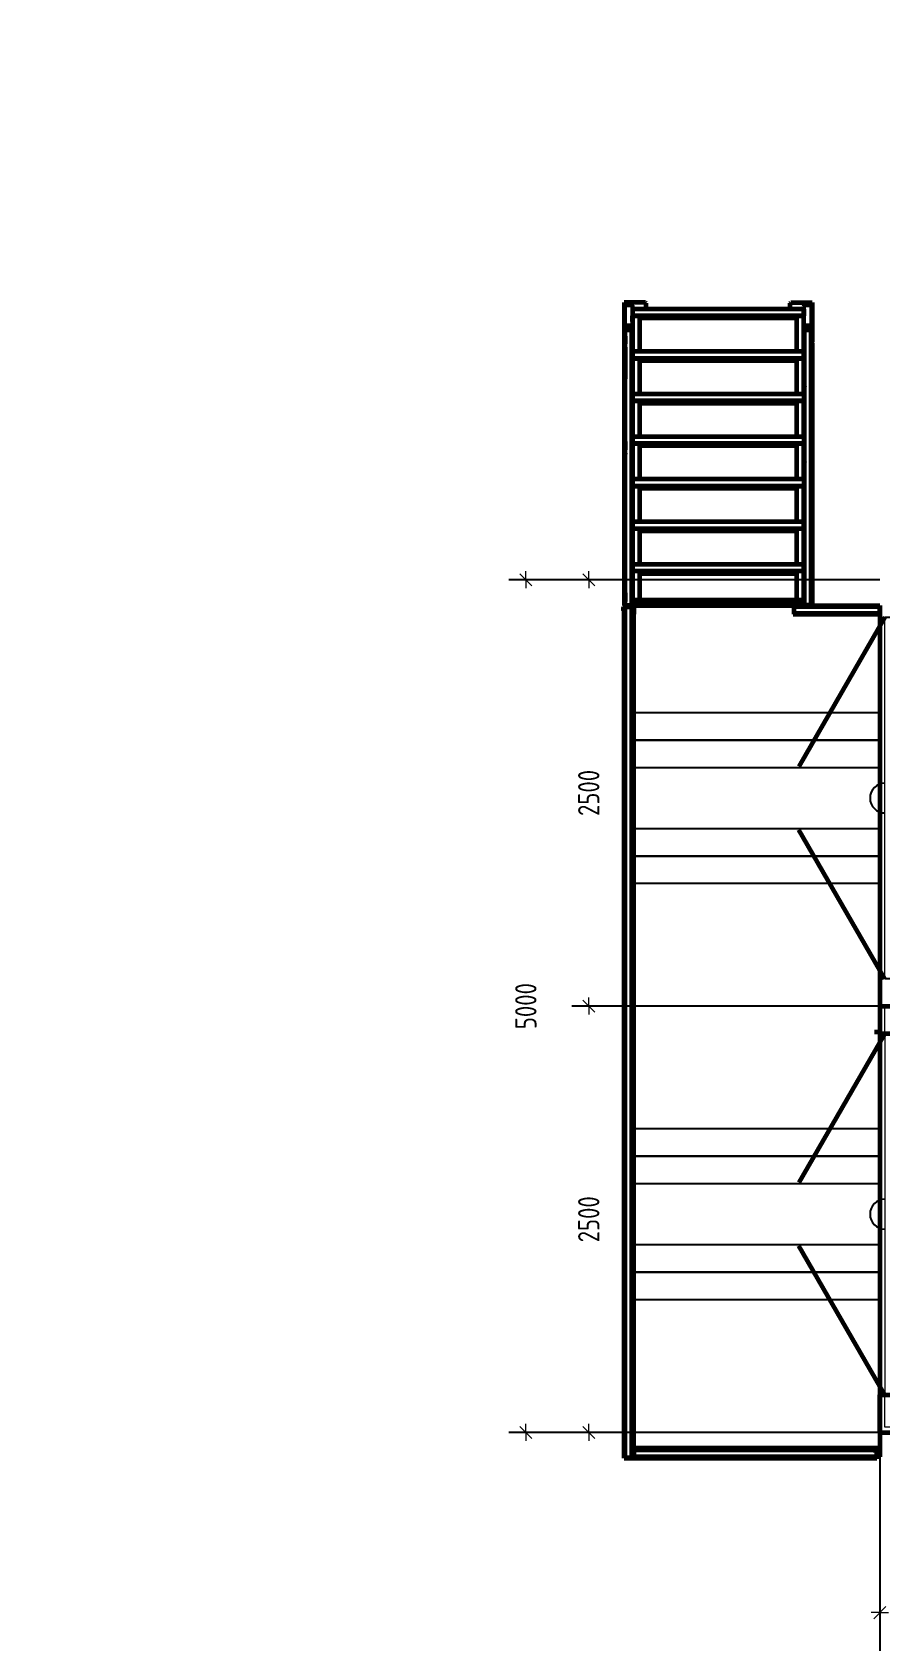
# Model space of a CAD drawing. Header units: millimetres. Extents: x 0 to 1680, y 0 to 594.
# Drawn here: x 0 to 99.4, y 405.3 to 594 of the extents above; entities that cross this region are included whole.
import ezdxf

# ---------------------------------------------------------------- set-up
doc = ezdxf.new("R2010")
doc.units = ezdxf.units.MM
for name, pattern in [('K5LT32792', [0]), ('K5LT_AUXILIARY', [0]), ('K5LT_BASIC', [0]), ('K5LT_REINFORCED', [0]), ('K5LT_THIN', [0]), ('K5LT_THIN_INCLUDED_TO_HATCHING', [0])]:
    doc.linetypes.add(name, pattern=pattern)
doc.layers.add('Системный слой', color=7, linetype='Continuous')
doc.styles.add('KDIMTEXTSTYLE', font='GOST_AU.SHX', dxfattribs={"width": 0.96, "oblique": 15, "height": 5})
doc.dimstyles.new('KDIMSTYLE (0.02)', dxfattribs={"dimtxt": 5, "dimasz": 1, "dimexe": 2, "dimexo": 0, "dimgap": 1, "dimtad": 1, "dimlfac": 50, "dimtxsty": 'KDIMTEXTSTYLE', "dimsah": 1, "dimcen": 0, "dimdle": 1, "dimadec": 0, "dimazin": 0, "dimtfac": 0.667, "dimtmove": 0, "dimatfit": 3, "dimfxl": 0, "dimtvp": 1, "dimtolj": 1, "dimtzin": 0, "dimarcsym": 0})

# ---------------------------------------------------------------- blocks, each defined once
blk = doc.blocks.new('U93')
at = {"layer": 'Системный слой', "color": 150, "linetype": 'K5LT_BASIC', "lineweight": 25, "true_color": 0x0080ff}
for p, q in [((99.42, 510.98), (70.58, 510.98)), ((70.58, 510.98), (70.58, 507.78)), ((99.42, 507.78), (99.42, 510.98)), ((70.58, 507.78), (99.42, 507.78))]:
    blk.add_line(p, q, dxfattribs=at)
blk = doc.blocks.new('U94')
at = {"layer": 'Системный слой', "color": 150, "linetype": 'K5LT_BASIC', "lineweight": 25, "true_color": 0x0080ff}
for p, q in [((99.42, 514.18), (70.58, 514.18)), ((70.58, 514.18), (70.58, 510.98)), ((99.42, 510.98), (99.42, 514.18)), ((70.58, 510.98), (99.42, 510.98))]:
    blk.add_line(p, q, dxfattribs=at)
blk = doc.blocks.new('U95')
at = {"layer": 'Системный слой', "color": 150, "linetype": 'K5LT_BASIC', "lineweight": 25, "true_color": 0x0080ff}
for p, q in [((99.42, 448.58), (70.58, 448.58)), ((70.58, 448.58), (70.58, 445.38)), ((99.42, 445.38), (99.42, 448.58)), ((70.58, 445.38), (99.42, 445.38))]:
    blk.add_line(p, q, dxfattribs=at)
blk = doc.blocks.new('U96')
at = {"layer": 'Системный слой', "color": 150, "linetype": 'K5LT_BASIC', "lineweight": 25, "true_color": 0x0080ff}
for p, q in [((99.42, 451.78), (70.58, 451.78)), ((70.58, 451.78), (70.58, 448.58)), ((99.42, 448.58), (99.42, 451.78)), ((70.58, 448.58), (99.42, 448.58))]:
    blk.add_line(p, q, dxfattribs=at)
blk = doc.blocks.new('U97')
at = {"layer": 'Системный слой', "color": 150, "linetype": 'K5LT_BASIC', "lineweight": 25, "true_color": 0x0080ff}
for p, q in [((99.42, 462.18), (70.58, 462.18)), ((70.58, 462.18), (70.58, 458.98)), ((99.42, 458.98), (99.42, 462.18)), ((70.58, 458.98), (99.42, 458.98))]:
    blk.add_line(p, q, dxfattribs=at)
blk = doc.blocks.new('U98')
at = {"layer": 'Системный слой', "color": 150, "linetype": 'K5LT_BASIC', "lineweight": 25, "true_color": 0x0080ff}
for p, q in [((99.42, 465.38), (70.58, 465.38)), ((70.58, 465.38), (70.58, 462.18)), ((99.42, 462.18), (99.42, 465.38)), ((70.58, 462.18), (99.42, 462.18))]:
    blk.add_line(p, q, dxfattribs=at)
blk = doc.blocks.new('U99')
at = {"layer": 'Системный слой', "color": 150, "linetype": 'K5LT_BASIC', "lineweight": 25, "true_color": 0x0080ff}
for p, q in [((99.42, 497.38), (70.58, 497.38)), ((70.58, 497.38), (70.58, 494.18)), ((99.42, 494.18), (99.42, 497.38)), ((70.58, 494.18), (99.42, 494.18))]:
    blk.add_line(p, q, dxfattribs=at)
blk = doc.blocks.new('U100')
at = {"layer": 'Системный слой', "color": 150, "linetype": 'K5LT_BASIC', "lineweight": 25, "true_color": 0x0080ff}
for p, q in [((99.42, 500.58), (70.58, 500.58)), ((70.58, 500.58), (70.58, 497.38)), ((99.42, 497.38), (99.42, 500.58)), ((70.58, 497.38), (99.42, 497.38))]:
    blk.add_line(p, q, dxfattribs=at)
blk = doc.blocks.new('U133')
at = {"layer": 'Системный слой', "color": 134, "linetype": 'K5LT_REINFORCED', "lineweight": 60, "true_color": 0x009696}
for p, q in [((100.02, 525.38), (89.92, 507.88)), ((100.02, 482.98), (89.92, 500.47))]:
    blk.add_line(p, q, dxfattribs=at)
at = {"layer": 'Системный слой', "color": 7, "linetype": 'K5LT_THIN_INCLUDED_TO_HATCHING', "lineweight": 13}
blk.add_line((100.02, 482.98), (100.02, 525.38), dxfattribs=at)
at = {"layer": 'Системный слой', "color": 150, "linetype": 'K5LT_BASIC', "lineweight": 25, "true_color": 0x0080ff}
for p, q in [((100.02, 525.38), (101.62, 525.38)), ((101.62, 482.98), (100.02, 482.98))]:
    blk.add_line(p, q, dxfattribs=at)
blk = doc.blocks.new('U399')
at = {"layer": 'Системный слой', "color": 134, "linetype": 'K5LT_REINFORCED', "lineweight": 60, "true_color": 0x009696}
for p, q in [((100.02, 476.58), (89.92, 459.08)), ((100.02, 434.18), (89.92, 451.67))]:
    blk.add_line(p, q, dxfattribs=at)
at = {"layer": 'Системный слой', "color": 150, "linetype": 'K5LT_BASIC', "lineweight": 25, "true_color": 0x0080ff}
for p, q in [((101.62, 476.58), (100.02, 476.58)), ((100.02, 434.18), (101.62, 434.18))]:
    blk.add_line(p, q, dxfattribs=at)
at = {"layer": 'Системный слой', "color": 7, "linetype": 'K5LT_THIN_INCLUDED_TO_HATCHING', "lineweight": 13}
blk.add_line((100.02, 476.58), (100.02, 434.18), dxfattribs=at)
blk = doc.blocks.new('U1258')
at = {"layer": 'Системный слой', "color": 5, "linetype": 'K5LT32792', "lineweight": 60, "true_color": 0x0000ff}
for p, q in [((69.37, 526.54), (69.35, 526.54)), ((69.35, 526.54), (69.35, 526.53)), ((69.35, 526.36), (69.35, 526.53)), ((69.35, 526.19), (69.35, 526.36)), ((69.5, 526.54), (69.37, 526.54)), ((69.5, 526.36), (69.37, 526.36)), ((69.42, 526.61), (69.46, 526.61)), ((69.42, 526.54), (69.42, 526.61)), ((69.54, 526.61), (69.46, 526.61)), ((69.46, 526.61), (69.46, 526.54)), ((69.54, 526.56), (69.5, 526.56)), ((69.5, 526.56), (69.5, 526.54)), ((69.5, 526.54), (69.5, 526.53)), ((69.5, 526.53), (69.5, 526.38)), ((69.5, 526.38), (69.5, 526.36)), ((69.5, 526.36), (69.5, 526.35)), ((69.54, 526.61), (69.54, 526.78)), ((70.34, 526.78), (69.54, 526.78)), ((69.54, 526.56), (69.54, 526.61)), ((69.62, 526.61), (69.54, 526.61)), ((69.54, 526.56), (69.54, 526.53)), ((69.54, 526.19), (69.54, 526.53)), ((69.54, 521.78), (69.54, 526.53)), ((69.62, 526.61), (70.26, 526.61)), ((70.34, 526.61), (69.62, 526.61)), ((70.34, 526.78), (99.42, 526.78)), ((70.34, 521.78), (70.34, 526.78)), ((70.57, 526.78), (70.57, 525.74)), ((89.38, 525.74), (89.38, 526.78)), ((89.38, 526.66), (99.42, 526.66)), ((99.42, 525.74), (99.42, 526.78)), ((99.42, 526.78), (99.42, 427.94)), ((69.35, 526.18), (69.35, 526.19)), ((69.35, 526.18), (69.37, 526.18)), ((69.5, 526.18), (69.37, 526.18)), ((69.42, 426.78), (69.42, 526.18)), ((69.46, 526.18), (69.46, 521.78)), ((69.46, 525.87), (69.54, 525.87)), ((69.5, 526.35), (69.5, 526.2)), ((69.5, 526.2), (69.5, 526.18)), ((69.5, 526.18), (69.5, 526.16)), ((69.54, 526.16), (69.5, 526.16)), ((70.57, 525.74), (70.58, 525.74)), ((70.58, 437.7), (70.58, 525.98)), ((70.58, 523.86), (70.58, 525.74)), ((89.27, 525.74), (92.47, 525.74)), ((89.38, 525.87), (99.42, 525.87)), ((89.38, 525.74), (99.42, 525.74)), ((69.54, 426.81), (69.54, 521.78)), ((70.34, 426.81), (70.34, 521.78)), ((69.46, 437.7), (69.46, 426.82)), ((70.58, 426.9), (70.58, 437.7)), ((69.46, 429.25), (69.54, 429.25)), ((69.5, 429.33), (69.54, 429.33)), ((70.58, 427.94), (70.58, 429.94)), ((99.41, 428.56), (99.41, 426.9)), ((99.07, 426.82), (69.42, 426.82)), ((69.42, 426.78), (99.07, 426.78)), ((69.54, 427.63), (69.46, 427.63)), ((69.54, 426.81), (69.54, 427.31)), ((70.34, 427.31), (70.34, 426.81)), ((70.57, 427.94), (70.57, 426.9)), ((86, 427.94), (70.57, 427.94)), ((98.99, 427.7), (70.57, 427.7)), ((98.99, 426.9), (70.57, 426.9)), ((70.58, 427.94), (72.58, 427.94)), ((79.16, 427.94), (79.96, 427.94)), ((99.42, 427.94), (86, 427.94)), ((89.27, 427.94), (88.47, 427.94)), ((96.63, 426.86), (96.63, 426.9)), ((96.71, 426.82), (96.71, 426.9)), ((99.41, 427.94), (97.41, 427.94)), ((98.33, 426.9), (98.33, 426.82)), ((98.65, 427.7), (98.99, 427.7)), ((98.99, 426.9), (98.65, 426.9)), ((99.07, 427.7), (98.99, 427.7)), ((99.07, 426.9), (98.99, 426.9)), ((99.07, 427.7), (99.07, 427.62)), ((99.07, 426.98), (99.07, 427.62)), ((99.07, 427.62), (99.07, 426.98)), ((99.07, 426.98), (99.07, 426.9)), ((99.07, 426.9), (99.07, 426.82)), ((99.42, 426.9), (99.07, 426.9)), ((99.07, 426.78), (99.07, 426.82)), ((99.42, 426.9), (99.42, 427.94))]:
    blk.add_line(p, q, dxfattribs=at)
for centre, start, end in [((69.62, 526.53), 90, 180), ((69.62, 526.53), 90, 180), ((98.99, 427.62), 0, 90), ((98.99, 427.62), 0, 90), ((98.99, 426.98), 270, 0), ((98.99, 426.98), 270, 0)]:
    blk.add_arc(centre, 0.08, start, end, dxfattribs=at)
for points in [[(69.37, 526.36), (69.37, 526.37), (69.36, 526.38), (69.36, 526.39), (69.36, 526.41), (69.36, 526.42), (69.35, 526.43), (69.35, 526.44), (69.35, 526.45), (69.35, 526.46), (69.35, 526.47), (69.36, 526.49), (69.36, 526.5), (69.36, 526.52), (69.37, 526.54), (69.37, 526.54)], [(69.37, 526.18), (69.37, 526.19), (69.36, 526.2), (69.36, 526.21), (69.36, 526.23), (69.36, 526.24), (69.35, 526.25), (69.35, 526.26), (69.35, 526.27), (69.35, 526.28), (69.35, 526.29), (69.36, 526.31), (69.36, 526.32), (69.36, 526.34), (69.37, 526.36), (69.37, 526.36)]]:
    blk.add_open_spline(points, degree=3, knots=[0, 0, 0, 0, 0.104989, 0.173793, 0.256289, 0.331236, 0.361573, 0.423373, 0.484181, 0.54145, 0.595653, 0.675412, 0.753448, 0.87891, 1, 1, 1, 1], dxfattribs=at)
for points in [[(69.46, 429.25), (69.46, 429.26), (69.46, 429.26), (69.46, 429.27), (69.46, 429.28), (69.47, 429.29), (69.47, 429.3), (69.48, 429.31), (69.49, 429.32), (69.49, 429.33), (69.5, 429.33)], [(96.71, 426.82), (96.71, 426.82), (96.7, 426.82), (96.69, 426.82), (96.68, 426.82), (96.67, 426.83), (96.66, 426.83), (96.65, 426.84), (96.64, 426.85), (96.64, 426.85), (96.63, 426.86)]]:
    blk.add_open_spline(points, degree=3, dxfattribs=at)
blk = doc.blocks.new('U1259')
at = {"layer": 'Системный слой', "color": 5, "linetype": 'K5LT32792', "lineweight": 60, "true_color": 0x0000ff}
for p, q in [((71.94, 562.3), (69.42, 562.3)), ((69.42, 562.3), (69.42, 557.7)), ((72.02, 562.22), (71.94, 562.3)), ((72.02, 561.53), (72.02, 562.22)), ((88.9, 562.22), (88.98, 562.3)), ((88.9, 561.53), (88.9, 562.22)), ((88.98, 562.3), (91.5, 562.3)), ((91.5, 562.3), (91.5, 557.7)), ((70.26, 562), (69.48, 562)), ((69.48, 562), (69.48, 558.38)), ((70.42, 561.77), (70.42, 560.08)), ((70.42, 561.53), (70.42, 560.73)), ((90.5, 561.53), (70.42, 561.53)), ((70.42, 560.73), (71.22, 560.73)), ((70.42, 560.08), (70.42, 560.73)), ((70.42, 560.73), (70.42, 551.55)), ((90.5, 560.73), (70.42, 560.73)), ((70.42, 560.73), (71.22, 560.73)), ((71.22, 560.73), (71.22, 556.54)), ((89.7, 560.52), (71.22, 560.52)), ((89.7, 560.44), (71.22, 560.44)), ((89.7, 560.73), (90.5, 560.73)), ((89.7, 560.73), (90.5, 560.73)), ((89.7, 556.54), (89.7, 560.73)), ((90.5, 560.08), (90.5, 561.77)), ((90.5, 561.53), (90.5, 560.73)), ((90.5, 560.08), (90.5, 560.73)), ((90.5, 551.55), (90.5, 560.73)), ((90.5, 551.55), (90.5, 560.73)), ((91.44, 562), (90.66, 562)), ((91.44, 558.38), (91.44, 562)), ((69.54, 559.13), (69.54, 559.51)), ((69.54, 559.51), (69.54, 559.05)), ((69.54, 559.13), (69.54, 559.11)), ((69.54, 526.81), (69.54, 559.05)), ((69.54, 558.74), (69.54, 559.05)), ((69.6, 559.57), (70.28, 559.57)), ((70.28, 559.57), (69.6, 559.57)), ((70.28, 559.1), (69.6, 559.1)), ((69.6, 559.1), (70.28, 559.1)), ((70.34, 559.51), (70.34, 559.13)), ((70.34, 559.51), (70.34, 559.05)), ((70.34, 559.13), (70.34, 559.11)), ((70.34, 526.81), (70.34, 559.05)), ((70.34, 559.05), (70.34, 558.74)), ((90.58, 559.12), (90.58, 559.5)), ((90.58, 559.5), (90.58, 559.04)), ((90.58, 559.12), (90.58, 559.1)), ((90.58, 558.73), (90.58, 559.04)), ((90.58, 526.8), (90.58, 559.04)), ((90.64, 559.56), (91.32, 559.56)), ((91.32, 559.56), (90.64, 559.56)), ((90.64, 559.09), (91.32, 559.09)), ((91.32, 559.09), (90.64, 559.09)), ((91.38, 559.5), (91.38, 559.12)), ((91.38, 559.5), (91.38, 559.04)), ((91.38, 559.12), (91.38, 559.1)), ((91.38, 559.04), (91.38, 558.73)), ((91.38, 526.8), (91.38, 559.04)), ((69.42, 557.7), (69.46, 557.7)), ((69.42, 557.52), (69.42, 557.53)), ((69.42, 557.53), (69.46, 557.53)), ((69.42, 557.52), (69.42, 526.79)), ((69.46, 557.52), (69.42, 557.52)), ((69.46, 558.36), (69.54, 558.36)), ((69.46, 557.52), (69.46, 558.36)), ((69.46, 557.52), (69.46, 526.79)), ((69.46, 557.51), (69.54, 557.51)), ((69.5, 558.39), (69.54, 558.41)), ((69.54, 558.36), (69.54, 557.51)), ((69.54, 557.51), (69.54, 557.45)), ((69.54, 557.07), (69.54, 557.45)), ((69.54, 557.07), (69.54, 553.35)), ((69.54, 545.07), (69.54, 557.01)), ((90.58, 557.45), (90.58, 558.41)), ((90.58, 557.07), (90.58, 557.45)), ((90.58, 552.46), (90.58, 557.07)), ((90.58, 545.07), (90.58, 557.01)), ((91.38, 558.41), (91.42, 558.39)), ((91.46, 558.36), (91.38, 558.36)), ((91.38, 557.51), (91.46, 557.51)), ((91.46, 558.36), (91.46, 557.51)), ((91.5, 557.7), (91.46, 557.7)), ((91.46, 557.52), (91.5, 557.52)), ((91.46, 557.51), (91.46, 526.78)), ((91.5, 557.51), (91.46, 557.51)), ((91.46, 557.51), (91.46, 557.51)), ((91.5, 557.51), (91.5, 557.52)), ((91.5, 557.51), (91.5, 526.78)), ((70.42, 556.54), (70.42, 555.74)), ((90.5, 556.54), (70.42, 556.54)), ((90.5, 555.74), (70.42, 555.74)), ((70.42, 555.74), (71.22, 555.74)), ((71.22, 555.74), (71.22, 551.55)), ((89.7, 555.53), (71.22, 555.53)), ((89.7, 555.45), (71.22, 555.45)), ((89.7, 551.55), (89.7, 555.74)), ((89.7, 555.74), (90.5, 555.74)), ((90.5, 556.54), (90.5, 555.74)), ((69.54, 553.35), (69.46, 553.35)), ((69.54, 552.52), (69.54, 553.35)), ((91.46, 553.35), (91.38, 553.35)), ((69.48, 552.46), (69.48, 546)), ((70.42, 551.55), (70.42, 550.75)), ((90.5, 551.55), (70.42, 551.55)), ((90.5, 551.55), (90.5, 550.75)), ((90.58, 552.46), (90.58, 552.4)), ((91.44, 546), (91.44, 552.46)), ((90.5, 550.75), (70.42, 550.75)), ((70.42, 550.75), (71.22, 550.75)), ((70.42, 550.46), (70.42, 546.55)), ((71.22, 550.75), (71.22, 546.55)), ((89.7, 550.54), (71.22, 550.54)), ((89.7, 550.46), (71.22, 550.46)), ((89.7, 550.75), (90.5, 550.75)), ((89.7, 546.55), (89.7, 550.75)), ((90.5, 546.55), (90.5, 550.75)), ((90.5, 546.55), (90.5, 550.46)), ((69.46, 545.98), (69.54, 545.98)), ((69.5, 546.01), (69.54, 546.03)), ((69.54, 545.98), (69.54, 545.14)), ((70.42, 546.55), (70.42, 545.75)), ((90.5, 546.55), (70.42, 546.55)), ((90.5, 545.75), (70.42, 545.75)), ((70.42, 545.75), (71.22, 545.75)), ((70.42, 545.47), (70.42, 541.56)), ((71.22, 545.75), (71.22, 541.56)), ((89.7, 545.55), (71.22, 545.55)), ((89.7, 545.47), (71.22, 545.47)), ((89.7, 545.75), (90.5, 545.75)), ((89.7, 541.56), (89.7, 545.75)), ((90.5, 546.55), (90.5, 545.75)), ((90.5, 541.56), (90.5, 545.75)), ((90.5, 541.56), (90.5, 545.75)), ((90.58, 545.01), (90.58, 546.03)), ((91.38, 546.03), (91.42, 546.01)), ((91.46, 545.98), (91.38, 545.98)), ((69.46, 545.14), (69.54, 545.14)), ((69.54, 544.51), (69.46, 544.51)), ((69.48, 543.62), (69.48, 528.28)), ((69.54, 545.14), (69.54, 545.01)), ((69.54, 544.63), (69.54, 545.01)), ((69.54, 544.63), (69.54, 544.51)), ((69.54, 527.29), (69.54, 544.57)), ((69.54, 543.68), (69.54, 544.51)), ((90.58, 544.63), (90.58, 545.01)), ((90.58, 543.62), (90.58, 544.63)), ((90.58, 527.29), (90.58, 544.57)), ((90.58, 543.62), (90.58, 543.57)), ((91.38, 545.14), (91.46, 545.14)), ((91.46, 544.51), (91.38, 544.51)), ((91.44, 528.28), (91.44, 543.62)), ((70.42, 541.56), (70.42, 540.76)), ((90.5, 541.56), (70.42, 541.56)), ((90.5, 541.56), (90.5, 540.76)), ((70.42, 540.76), (71.22, 540.76)), ((90.5, 540.76), (70.42, 540.76)), ((70.42, 540.76), (70.42, 540.47)), ((70.42, 540.76), (70.42, 526.9)), ((71.22, 540.76), (71.22, 536.57)), ((89.7, 540.55), (71.22, 540.55)), ((89.7, 540.47), (71.22, 540.47)), ((89.7, 540.76), (90.5, 540.76)), ((89.7, 536.57), (89.7, 540.76)), ((90.5, 527.4), (90.5, 540.76)), ((90.5, 526.9), (90.5, 540.76)), ((90.5, 536.57), (70.42, 536.57)), ((90.5, 535.77), (70.42, 535.77)), ((71.22, 535.77), (71.22, 531.58)), ((89.7, 535.56), (71.22, 535.56)), ((89.7, 535.48), (71.22, 535.48)), ((89.7, 531.58), (89.7, 535.77)), ((90.5, 531.58), (70.42, 531.58)), ((90.5, 530.78), (70.42, 530.78)), ((71.22, 530.78), (71.22, 527.4)), ((89.7, 530.57), (71.22, 530.57)), ((89.7, 530.49), (71.22, 530.49)), ((89.7, 527.4), (89.7, 530.78)), ((69.46, 528.26), (69.54, 528.26)), ((69.5, 528.29), (69.54, 528.31)), ((69.54, 528.26), (69.54, 527.41)), ((90.58, 527.29), (90.58, 528.3)), ((91.38, 528.31), (91.42, 528.29)), ((91.46, 528.26), (91.38, 528.26)), ((69.46, 526.79), (69.42, 526.79)), ((69.45, 526.79), (69.45, 526.78)), ((69.46, 527.41), (69.54, 527.41)), ((69.54, 526.79), (69.46, 526.79)), ((69.54, 527.41), (69.54, 527.23)), ((69.54, 526.85), (69.54, 527.23)), ((69.54, 526.85), (69.54, 526.79)), ((69.54, 526.81), (69.54, 526.79)), ((69.54, 526.81), (69.6, 526.81)), ((69.62, 526.79), (69.54, 526.79)), ((69.6, 526.81), (70.28, 526.81)), ((69.62, 526.81), (70.26, 526.81)), ((69.62, 526.79), (70.26, 526.79)), ((69.82, 526.79), (69.82, 526.78)), ((69.82, 526.78), (70.11, 526.78)), ((70.06, 526.79), (70.06, 526.78)), ((70.11, 526.78), (70.19, 526.78)), ((70.19, 526.78), (70.19, 526.79)), ((70.19, 526.78), (90.34, 526.78)), ((70.34, 526.79), (70.26, 526.79)), ((70.28, 526.81), (70.34, 526.81)), ((70.34, 526.81), (70.34, 526.79)), ((70.34, 526.8), (70.34, 526.81)), ((71.22, 527.4), (70.42, 527.4)), ((70.42, 526.78), (70.42, 526.9)), ((90.5, 526.9), (70.42, 526.9)), ((90.5, 526.78), (70.42, 526.78)), ((89.7, 527.4), (71.22, 527.4)), ((71.88, 526.9), (71.88, 526.95)), ((72.44, 526.95), (71.88, 526.95)), ((71.92, 527.14), (71.93, 527.15)), ((71.92, 527.14), (71.92, 527.12)), ((71.92, 526.95), (71.92, 527.12)), ((71.93, 527.15), (72.16, 527.15)), ((72.16, 527.15), (72.39, 527.15)), ((72.16, 526.95), (72.16, 527.12)), ((72.4, 527.14), (72.39, 527.15)), ((72.4, 527.12), (72.4, 527.14)), ((72.4, 526.95), (72.4, 527.12)), ((72.44, 526.9), (72.44, 526.95)), ((75.51, 526.9), (75.51, 526.95)), ((76.07, 526.95), (75.51, 526.95)), ((75.55, 527.14), (75.56, 527.15)), ((75.55, 527.14), (75.55, 527.12)), ((75.55, 526.95), (75.55, 527.12)), ((75.56, 527.15), (75.79, 527.15)), ((75.79, 527.15), (76.02, 527.15)), ((75.79, 526.95), (75.79, 527.12)), ((76.03, 527.14), (76.02, 527.15)), ((76.03, 527.12), (76.03, 527.14)), ((76.03, 526.95), (76.03, 527.12)), ((76.07, 526.9), (76.07, 526.95)), ((85.26, 526.9), (85.26, 526.95)), ((85.82, 526.95), (85.26, 526.95)), ((85.3, 527.14), (85.31, 527.15)), ((85.3, 527.14), (85.3, 527.12)), ((85.3, 526.95), (85.3, 527.12)), ((85.31, 527.15), (85.54, 527.15)), ((85.54, 527.15), (85.77, 527.15)), ((85.54, 526.95), (85.54, 527.12)), ((85.78, 527.14), (85.77, 527.15)), ((85.78, 527.12), (85.78, 527.14)), ((85.78, 526.95), (85.78, 527.12)), ((85.82, 526.9), (85.82, 526.95)), ((88.48, 526.9), (88.48, 526.95)), ((89.04, 526.95), (88.48, 526.95)), ((88.52, 527.14), (88.53, 527.15)), ((88.52, 527.14), (88.52, 527.12)), ((88.52, 526.95), (88.52, 527.12)), ((88.53, 527.15), (88.76, 527.15)), ((88.76, 527.15), (88.99, 527.15)), ((88.76, 526.95), (88.76, 527.12)), ((89, 527.14), (88.99, 527.15)), ((89, 527.12), (89, 527.14)), ((89, 526.95), (89, 527.12)), ((89.04, 526.9), (89.04, 526.95)), ((90.5, 527.4), (89.7, 527.4)), ((90.34, 526.78), (90.58, 526.78)), ((90.5, 526.78), (90.5, 526.9)), ((90.58, 526.78), (90.58, 526.8)), ((90.58, 526.8), (90.64, 526.8)), ((90.66, 526.78), (90.58, 526.78)), ((90.64, 526.8), (91.32, 526.8)), ((91.3, 526.8), (90.66, 526.8)), ((90.66, 526.78), (91.3, 526.78)), ((91.3, 526.78), (90.66, 526.78)), ((91.38, 526.78), (91.3, 526.78)), ((91.32, 526.8), (91.38, 526.8)), ((91.38, 527.41), (91.46, 527.41)), ((91.38, 527.22), (91.38, 526.84)), ((91.38, 526.78), (91.38, 526.8)), ((91.38, 526.79), (91.38, 526.8)), ((91.46, 526.79), (91.38, 526.79)), ((91.38, 526.78), (91.46, 526.78)), ((91.44, 526.78), (91.44, 526.79)), ((91.46, 526.78), (91.5, 526.78))]:
    blk.add_line(p, q, dxfattribs=at)
for centre, major_axis, ratio, start_param, end_param in [((70.26, 561.77), (0, -0.226), 0.707107, 1.570796, 3.141593), ((90.66, 561.77), (0, 0.226), 0.707107, 0, 1.570796), ((69.6, 559.51), (0, -0.0602), 0.996138, 3.141593, 4.712389), ((69.6, 559.51), (0, -0.0602), 0.996138, 3.141593, 4.712389), ((69.6, 559.05), (0.06, 0), 0.831789, 1.570796, 3.141593), ((69.6, 559.05), (0.06, 0), 0.831789, 1.570796, 3.141593), ((70.28, 559.51), (0, -0.0602), 0.996138, 1.570796, 3.141593), ((70.28, 559.51), (0, -0.0602), 0.996138, 1.570796, 3.141593), ((70.28, 559.05), (0.06, 0), 0.831789, 0, 1.570796), ((70.28, 559.05), (0.06, 0), 0.831789, 0, 1.570796), ((90.64, 559.5), (0, -0.0602), 0.996138, 3.141593, 4.712389), ((90.64, 559.5), (0, -0.0602), 0.996138, 3.141593, 4.712389), ((90.64, 559.04), (0.06, 0), 0.831789, 1.570796, 3.141593), ((90.64, 559.04), (0.06, 0), 0.831789, 1.570796, 3.141593), ((91.32, 559.5), (0, -0.0602), 0.996138, 1.570796, 3.141593), ((91.32, 559.5), (0, -0.0602), 0.996138, 1.570796, 3.141593), ((91.32, 559.04), (0.06, 0), 0.831789, 0, 1.570796), ((91.32, 559.04), (0.06, 0), 0.831789, 0, 1.570796), ((69.62, 552.52), (-0.16, 0), 0.707107, 0, 1.047198), ((91.3, 552.52), (-0.16, 0), 0.707107, 2.094395, 3.141593), ((69.62, 543.68), (-0.16, 0), 0.707107, 0, 1.047198), ((91.3, 543.68), (-0.16, 0), 0.707107, 2.094395, 3.141593)]:
    blk.add_ellipse(centre, major_axis=major_axis, ratio=ratio, start_param=start_param, end_param=end_param, dxfattribs=at)
for points in [[(69.46, 558.36), (69.46, 558.36), (69.46, 558.37), (69.46, 558.37), (69.46, 558.37), (69.47, 558.37), (69.47, 558.38), (69.48, 558.38), (69.49, 558.38), (69.49, 558.39), (69.5, 558.39)], [(91.42, 558.39), (91.42, 558.39), (91.43, 558.38), (91.44, 558.38), (91.44, 558.38), (91.45, 558.37), (91.45, 558.37), (91.46, 558.37), (91.46, 558.37), (91.46, 558.36), (91.46, 558.36)], [(69.46, 545.98), (69.46, 545.99), (69.46, 545.99), (69.46, 545.99), (69.46, 545.99), (69.47, 545.99), (69.47, 546), (69.48, 546), (69.49, 546), (69.49, 546.01), (69.5, 546.01)], [(91.42, 546.01), (91.42, 546.01), (91.43, 546), (91.44, 546), (91.44, 546), (91.45, 545.99), (91.45, 545.99), (91.46, 545.99), (91.46, 545.99), (91.46, 545.99), (91.46, 545.98)], [(69.46, 528.26), (69.46, 528.26), (69.46, 528.26), (69.46, 528.27), (69.46, 528.27), (69.47, 528.27), (69.47, 528.28), (69.48, 528.28), (69.49, 528.28), (69.49, 528.29), (69.5, 528.29)], [(91.42, 528.29), (91.42, 528.29), (91.43, 528.28), (91.44, 528.28), (91.44, 528.28), (91.45, 528.27), (91.45, 528.27), (91.46, 528.27), (91.46, 528.26), (91.46, 528.26), (91.46, 528.26)]]:
    blk.add_open_spline(points, degree=3, dxfattribs=at)
for points in [[(71.92, 527.12), (71.93, 527.12), (71.94, 527.13), (71.96, 527.13), (71.97, 527.13), (71.99, 527.14), (72, 527.14), (72.01, 527.14), (72.02, 527.14), (72.04, 527.14), (72.05, 527.14), (72.07, 527.14), (72.08, 527.14), (72.09, 527.14), (72.11, 527.13), (72.14, 527.13), (72.15, 527.12), (72.16, 527.12)], [(72.16, 527.12), (72.17, 527.12), (72.18, 527.13), (72.2, 527.13), (72.21, 527.13), (72.23, 527.14), (72.24, 527.14), (72.25, 527.14), (72.26, 527.14), (72.28, 527.14), (72.29, 527.14), (72.31, 527.14), (72.32, 527.14), (72.33, 527.14), (72.35, 527.13), (72.38, 527.13), (72.39, 527.12), (72.4, 527.12)], [(75.55, 527.12), (75.56, 527.12), (75.57, 527.13), (75.59, 527.13), (75.6, 527.13), (75.61, 527.14), (75.62, 527.14), (75.64, 527.14), (75.65, 527.14), (75.66, 527.14), (75.68, 527.14), (75.69, 527.14), (75.7, 527.14), (75.72, 527.14), (75.74, 527.13), (75.76, 527.13), (75.78, 527.12), (75.79, 527.12)], [(75.79, 527.12), (75.8, 527.12), (75.81, 527.13), (75.83, 527.13), (75.84, 527.13), (75.85, 527.14), (75.86, 527.14), (75.88, 527.14), (75.89, 527.14), (75.9, 527.14), (75.92, 527.14), (75.93, 527.14), (75.94, 527.14), (75.96, 527.14), (75.98, 527.13), (76, 527.13), (76.02, 527.12), (76.03, 527.12)], [(85.3, 527.12), (85.31, 527.12), (85.32, 527.13), (85.34, 527.13), (85.35, 527.13), (85.36, 527.14), (85.37, 527.14), (85.39, 527.14), (85.4, 527.14), (85.41, 527.14), (85.43, 527.14), (85.44, 527.14), (85.46, 527.14), (85.47, 527.14), (85.49, 527.13), (85.51, 527.13), (85.53, 527.12), (85.54, 527.12)], [(85.54, 527.12), (85.55, 527.12), (85.56, 527.13), (85.58, 527.13), (85.59, 527.13), (85.6, 527.14), (85.61, 527.14), (85.63, 527.14), (85.64, 527.14), (85.65, 527.14), (85.67, 527.14), (85.68, 527.14), (85.7, 527.14), (85.71, 527.14), (85.73, 527.13), (85.75, 527.13), (85.77, 527.12), (85.78, 527.12)], [(88.52, 527.12), (88.53, 527.12), (88.54, 527.13), (88.56, 527.13), (88.57, 527.13), (88.59, 527.14), (88.6, 527.14), (88.61, 527.14), (88.62, 527.14), (88.64, 527.14), (88.65, 527.14), (88.67, 527.14), (88.68, 527.14), (88.69, 527.14), (88.71, 527.13), (88.74, 527.13), (88.75, 527.12), (88.76, 527.12)], [(88.76, 527.12), (88.77, 527.12), (88.78, 527.13), (88.8, 527.13), (88.81, 527.13), (88.83, 527.14), (88.84, 527.14), (88.85, 527.14), (88.86, 527.14), (88.88, 527.14), (88.89, 527.14), (88.91, 527.14), (88.92, 527.14), (88.93, 527.14), (88.95, 527.13), (88.98, 527.13), (88.99, 527.12), (89, 527.12)]]:
    blk.add_open_spline(points, degree=3, knots=[0, 0, 0, 0, 0.104989, 0.154016, 0.220776, 0.256289, 0.331236, 0.361573, 0.423373, 0.484181, 0.54145, 0.595653, 0.648964, 0.701612, 0.77899, 0.903328, 1, 1, 1, 1], dxfattribs=at)
blk = doc.blocks.new('U1257')
at = {"layer": 'Системный слой', "color": 5, "linetype": 'K5LT32792', "lineweight": 60, "true_color": 0x0000ff}
blk.add_line((98.81, 476.78), (99.42, 476.78), dxfattribs=at)
at = {"layer": 'Системный слой'}
for name in ['U1259', 'U1258']:
    blk.add_blockref(name, (0, 0), dxfattribs=at)
blk = doc.blocks.new('U1549')
at = {"layer": 'Системный слой', "color": 134, "linetype": 'K5LT_REINFORCED', "lineweight": 60, "true_color": 0x009696}
for p, q in [((99.42, 429.78), (99.42, 434.18)), ((99.42, 434.18), (101.92, 434.18)), ((101.92, 434.18), (101.92, 433.78)), ((103.02, 430.38), (102.42, 430.38)), ((103.02, 429.78), (103.02, 430.38)), ((99.42, 429.78), (103.02, 429.78))]:
    blk.add_line(p, q, dxfattribs=at)
blk = doc.blocks.new('U1548')
at = {"layer": 'Системный слой', "color": 232, "linetype": 'K5LT_AUXILIARY', "lineweight": 13, "true_color": 0xc52b79}
for p, q in [((100.02, 430.38), (100.02, 434.18)), ((102.42, 430.38), (100.02, 430.38))]:
    blk.add_line(p, q, dxfattribs=at)
at = {"layer": 'Системный слой'}
blk.add_blockref('U1549', (0, 0), dxfattribs=at)
blk = doc.blocks.new('U1547')
at = {"layer": 'Системный слой'}
blk.add_blockref('U1548', (0, 0), dxfattribs=at)
blk = doc.blocks.new('U1558')
at = {"layer": 'Системный слой', "color": 134, "linetype": 'K5LT_REINFORCED', "lineweight": 60, "true_color": 0x009696}
for p, q in [((99.42, 479.78), (99.42, 476.58)), ((99.42, 479.78), (101.98, 479.78)), ((99.42, 476.58), (101.92, 476.58)), ((101.92, 476.58), (101.92, 476.98))]:
    blk.add_line(p, q, dxfattribs=at)
blk = doc.blocks.new('U1557')
at = {"layer": 'Системный слой', "color": 232, "linetype": 'K5LT_AUXILIARY', "lineweight": 13, "true_color": 0xc52b79}
blk.add_line((100.02, 476.58), (100.02, 479.78), dxfattribs=at)
at = {"layer": 'Системный слой'}
blk.add_blockref('U1558', (0, 0), dxfattribs=at)
blk = doc.blocks.new('U1556')
at = {"layer": 'Системный слой'}
blk.add_blockref('U1557', (0, 0), dxfattribs=at)
blk = doc.blocks.new('KDIMARROW_03')
at = {"layer": 'Системный слой', "color": 0, "linetype": 'K5LT_THIN', "lineweight": 13}
for p, q in [((0, 0), (-1, 0)), ((-0.71, -0.71), (0.71, 0.71)), ((0, 0), (1, 0))]:
    blk.add_line(p, q, dxfattribs=at)

msp = doc.modelspace()

# ---------------------------------------------------------------- linework, layer by layer
at = {"layer": 'Системный слой', "color": 150, "linetype": 'K5LT_BASIC', "lineweight": 25, "true_color": 0x0080ff}
msp.add_line((99.41796, 479.77733), (169.41796, 479.77733), dxfattribs=at)
for centre in [(100.01796, 504.17733), (100.01796, 455.37733)]:
    msp.add_arc(centre, 1.75, 90, 270, dxfattribs=at)

# ---------------------------------------------------------------- block references
at = {"layer": 'Системный слой'}
for name in ['U1257', 'U133', 'U94', 'U93', 'U100', 'U99', 'U1556', 'U399', 'U98', 'U97', 'U96', 'U95', 'U1547']:
    msp.add_blockref(name, (0, 0), dxfattribs=at)

# ---------------------------------------------------------------- dimensions: what is measured, and where the dimension line sits
at = {"layer": 'Системный слой', "color": 7}
for base, p1, p2, location in [((57.90161, 529.77733), (99.41796, 429.77733), (99.41796, 529.77733), (57.90161, 479.77733)), ((65.27887, 479.77733), (99.41796, 529.77733), (99.41796, 479.77733), (65.27887, 504.77733)), ((65.27887, 429.77733), (99.41796, 479.77733), (99.41796, 429.77733), (65.27887, 454.77733))]:
    msp.add_linear_dim(base=base, p1=p1, p2=p2, angle=90, location=location, dimstyle='KDIMSTYLE (0.02)', override={"dimexo": 0, "dimpost": '\\H2.5;\\W0.965;\\Q0;<>', "dimblk1": 'KDIMARROW_03', "dimblk2": 'KDIMARROW_03', "dimse1": 0, "dimse2": 0, "dimclrt": 7, "dimtolj": 1}, dxfattribs=at).render()
for base, p1, p2, location in [((99.41796, 408.64647), (169.41796, 431.97733), (99.41796, 432.57733), (134.41796, 408.64647)), ((99.41796, 402.71217), (745.41796, 415.58077), (99.41796, 415.58077), (422.41796, 402.71217))]:
    msp.add_linear_dim(base=base, p1=p1, p2=p2, location=location, dimstyle='KDIMSTYLE (0.02)', override={"dimexo": 0, "dimpost": '\\H2.5;\\W0.965;\\Q0;<>', "dimblk1": 'KDIMARROW_03', "dimblk2": 'KDIMARROW_03', "dimse1": 0, "dimse2": 0, "dimclrt": 7, "dimtolj": 1}, dxfattribs=at).render()

doc.saveas('drawing.dxf')
